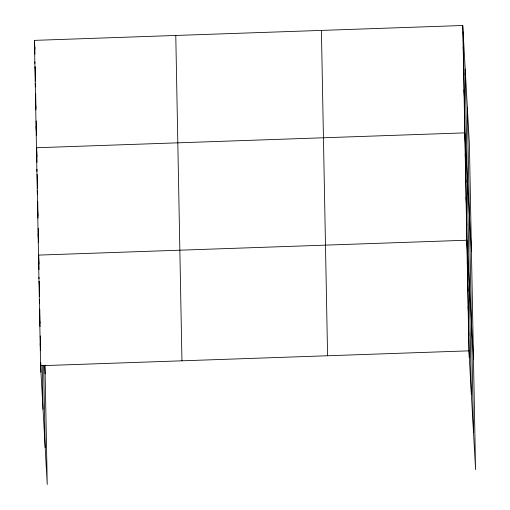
<?xml version="1.0" encoding="UTF-8"?>
<svg xmlns="http://www.w3.org/2000/svg" width="510" height="510" viewBox="0 0 510 510"><rect width="100%" height="100%" fill="white"/><g stroke="black" fill="none" stroke-linecap="round" stroke-linejoin="round"><path stroke-width="0.76" d="M44.976 365.134L47.239 484.5L40.596 365.721L34.425 40.373L462.761 25.5L469.404 144.279L475.575 469.627L468.932 350.848L462.761 25.5M40.596 365.721L468.932 350.848M463.169 46.971L463.539 53.556M463.577 68.448L463.941 75.027M463.985 89.919L464.349 96.498M464.387 111.39L464.757 117.976M471.438 251.64L464.795 132.868L36.465 147.741L36.962 156.634M465.203 154.339L465.573 160.918M465.611 175.81L465.981 182.395M466.019 197.287L466.389 203.866M466.427 218.758L466.797 225.337M473.478 359.008L466.835 240.229L38.499 255.102L38.996 264.001M467.256 262.357L467.619 268.936M467.676 284.478L468.04 291.057M468.091 306.599L468.46 313.185M468.511 328.727L468.881 335.306M34.425 40.373L34.922 49.266M34.833 61.844L34.916 63.31M35.12 66.963L35.203 68.429M35.241 83.321L35.445 86.974M35.649 104.792L35.936 109.911M36.057 126.263L36.427 132.849M36.873 169.212L36.994 171.405M37.16 174.331L37.479 188.515M37.281 190.683L37.485 194.342M37.683 212.16L38.014 218.006M38.091 233.631L38.46 240.21M44.67 365.396L45.141 373.881M38.919 277.23L39.002 278.69M39.168 281.616L39.289 283.809M39.34 299.351L39.544 303.01M39.761 321.472L40.048 326.591M40.182 343.6L40.545 350.179L40.277 335.956M467.332 107.253L473.503 432.601M465.196 69.105L471.367 394.453M463.131 32.079L469.302 357.427M321.408 30.409L327.579 355.757M175.778 35.464L181.949 360.812M43.611 365.3L45.167 447.474M42.196 365.083L43.038 409.326M34.795 46.952L34.929 54.111M35.171 66.835L35.445 81.154M35.687 93.878L35.955 108.19M36.197 120.915L36.471 135.233M36.714 147.957L36.981 162.269M37.721 201.24L37.995 215.558M38.237 228.282L38.505 242.594M38.747 255.325L39.015 269.586M39.245 281.437L39.525 296.45M39.767 309.092L40.035 323.315M40.787 362.82L40.966 372.3"/></g></svg>
